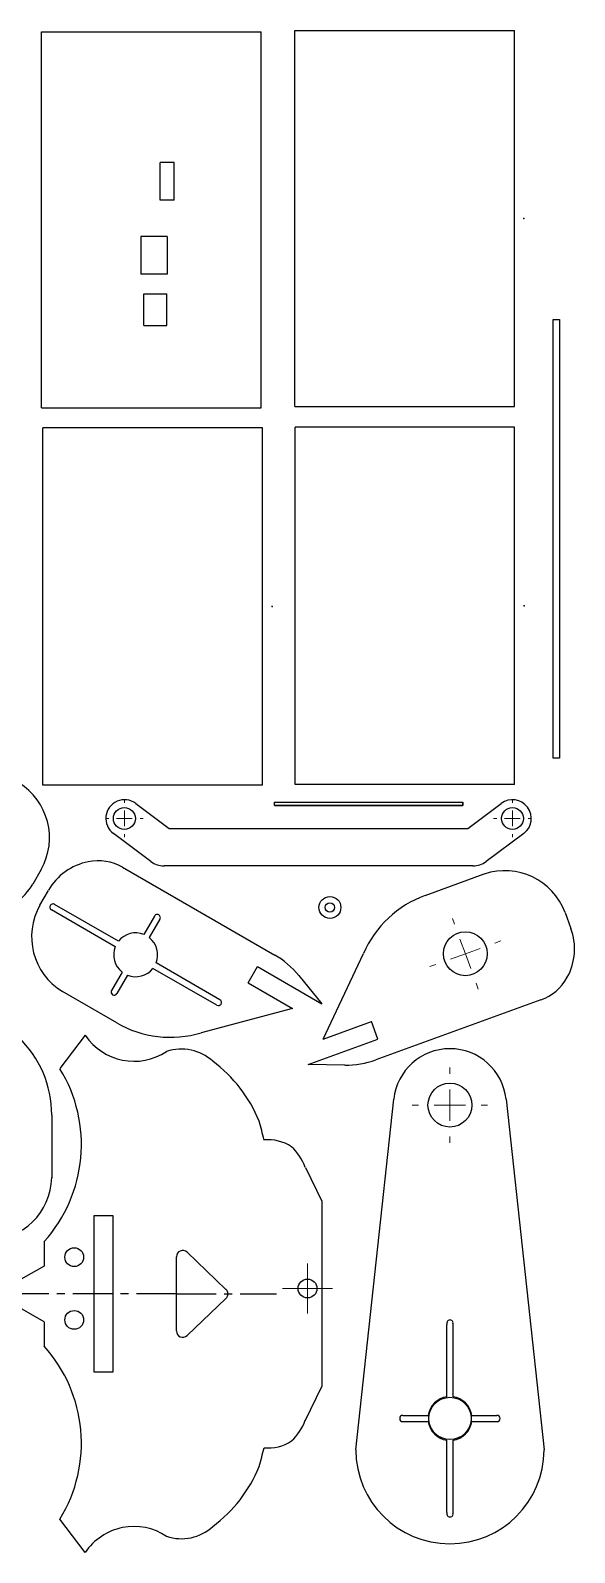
# Model space of a CAD drawing. Header units: millimetres. Extents: x 5 to 495, y 5 to 492.
# Drawn here: x 321.8 to 495.2, y 4.9 to 490.7 of the extents above; entities that cross this region are included whole.
import ezdxf

# ---------------------------------------------------------------- set-up
doc = ezdxf.new("R2010")
doc.units = ezdxf.units.MM
doc.header["$PDSIZE"] = -1
doc.linetypes.add('CENTERX2', pattern=[20.32, 12.7, -2.54, 2.54, -2.54])

# ---------------------------------------------------------------- blocks, each defined once
blk = doc.blocks.new('SW_CENTERMARKSYMBOL_32')
at = {"color": 0, "linetype": 'Continuous', "lineweight": 18}
for p, q in [((0, 5), (0, 6)), ((-5, 0), (-6, 0)), ((0, 0), (-2.5, 0)), ((0, 0), (0, 2.5)), ((0, 0), (0, -2.5)), ((0, 0), (2.5, 0)), ((5, 0), (6, 0)), ((0, -5), (0, -6))]:
    blk.add_line(p, q, dxfattribs=at)
blk = doc.blocks.new('SW_CENTERMARKSYMBOL_33')
at = {"color": 0, "linetype": 'Continuous', "lineweight": 18}
for p, q in [((0, 5), (0, 6)), ((-5, 0), (-6, 0)), ((0, 0), (-2.5, 0)), ((0, 0), (0, 2.5)), ((0, 0), (0, -2.5)), ((0, 0), (2.5, 0)), ((5, 0), (6, 0)), ((0, -5), (0, -6))]:
    blk.add_line(p, q, dxfattribs=at)
blk = doc.blocks.new('SW_CENTERMARKSYMBOL_39')
at = {"color": 0, "linetype": 'Continuous', "lineweight": 18}
for p, q in [((0, 5), (0, 8)), ((0, 0), (0, 5)), ((0, 0), (-5, 0)), ((0, 0), (5, 0)), ((0, 0), (0, -5)), ((5, 0), (8, 0)), ((-5, 0), (-8, 0)), ((0, -5), (0, -8))]:
    blk.add_line(p, q, dxfattribs=at)
blk = doc.blocks.new('SW_CENTERMARKSYMBOL_48')
at = {"color": 0, "linetype": 'Continuous', "lineweight": 18}
for p, q in [((-3.42, 9.4), (-4.1, 11.28)), ((0, 0), (-4.7, -1.71)), ((0, 0), (-1.71, 4.7)), ((0, 0), (4.7, 1.71)), ((0, 0), (1.71, -4.7)), ((9.4, 3.42), (11.28, 4.1)), ((-9.4, -3.42), (-11.28, -4.1)), ((3.42, -9.4), (4.1, -11.28))]:
    blk.add_line(p, q, dxfattribs=at)
blk = doc.blocks.new('SW_CENTERMARKSYMBOL_49')
at = {"color": 0, "linetype": 'Continuous', "lineweight": 18}
for p, q in [((0, 10), (0, 12)), ((0, 0), (0, 5)), ((0, 0), (-5, 0)), ((0, 0), (0, -5)), ((0, 0), (5, 0)), ((10, 0), (12, 0)), ((-10, 0), (-12, 0)), ((0, -10), (0, -12))]:
    blk.add_line(p, q, dxfattribs=at)

msp = doc.modelspace()

# ---------------------------------------------------------------- linework, layer by layer
at = {"color": 7, "linetype": 'Continuous', "lineweight": 25}
for p, q in [((406.07, 370.7), (406.07, 490.7)), ((406.07, 490.7), (476.07, 490.7)), ((476.07, 370.7), (476.07, 490.7)), ((325.35, 370.22), (325.35, 490.22)), ((325.35, 490.22), (395.35, 490.22)), ((395.35, 370.22), (395.35, 490.22)), ((363.1, 436.59), (363.1, 448.59)), ((367.6, 448.59), (363.1, 448.59)), ((367.6, 436.59), (367.6, 448.59)), ((367.6, 436.59), (363.1, 436.59)), ((365.35, 424.96), (356.95, 424.96)), ((356.95, 424.96), (356.95, 412.96)), ((365.35, 424.96), (365.35, 412.96)), ((365.35, 412.96), (356.95, 412.96)), ((357.92, 396.57), (357.92, 406.65)), ((357.92, 406.65), (365.29, 406.65)), ((365.29, 396.57), (365.29, 406.65)), ((488.42, 398.45), (490.42, 398.45)), ((488.42, 258.45), (488.42, 398.45)), ((490.42, 398.45), (490.42, 258.45)), ((357.92, 396.57), (365.29, 396.57)), ((325.35, 370.22), (395.35, 370.22)), ((406.07, 370.7), (476.07, 370.7)), ((325.8, 249.83), (325.8, 363.83)), ((395.8, 363.83), (325.8, 363.83)), ((395.8, 249.83), (395.8, 363.83)), ((406.13, 250.07), (406.13, 364.07)), ((476.13, 364.07), (406.13, 364.07)), ((476.13, 250.07), (476.13, 364.07)), ((490.42, 258.45), (488.42, 258.45)), ((395.8, 249.83), (325.8, 249.83)), ((476.13, 250.07), (406.13, 250.07)), ((355.4, 244.01), (366.06, 236.06)), ((399.59, 243.36), (399.59, 244.36)), ((399.59, 244.36), (459.59, 244.36)), ((459.59, 243.36), (399.59, 243.36)), ((459.59, 244.36), (459.59, 243.36)), ((461.19, 236.06), (471.85, 244.01)), ((360.21, 225.45), (348.23, 234.39)), ((366.06, 236.06), (461.19, 236.06)), ((479.02, 234.39), (467.04, 225.45)), ((351.16, 223.62), (399.66, 195.62)), ((462.85, 224.06), (364.4, 224.06)), ((325.22, 222.95), (322.52, 218.26)), ((447.66, 214.65), (466.45, 221.49)), ((324.81, 211.58), (327.51, 216.27)), ((348.85, 198.29), (328.49, 210.05)), ((349.85, 200.03), (329.49, 211.78)), ((492.22, 209.22), (494.07, 204.13)), ((361.34, 208.07), (357.95, 202.2)), ((363.07, 207.07), (359.68, 201.2)), ((415.12, 168.76), (427.94, 196.07)), ((351.02, 190.2), (347.63, 184.32)), ((381.21, 179.61), (360.85, 191.37)), ((382.21, 181.34), (361.85, 193.1)), ((391.16, 186.73), (394.16, 191.92)), ((394.16, 191.92), (414.63, 180.1)), ((352.75, 189.2), (349.36, 183.32)), ((391.16, 186.73), (405.36, 178.53)), ((407.31, 189.1), (414.63, 180.1)), ((349.3, 173.96), (331.98, 183.96)), ((484.5, 181.3), (431.88, 162.14)), ((405.36, 178.53), (376.2, 170.8)), ((339.24, 170.04), (331.21, 159.36)), ((415.12, 168.76), (430.53, 174.37)), ((432.58, 168.73), (430.53, 174.37)), ((410.37, 160.65), (432.58, 168.73)), ((421.97, 160.47), (410.37, 160.65)), ((425.51, 37.72), (437.61, 149.66)), ((473.41, 149.66), (485.51, 37.72)), ((328.61, 144.57), (328.61, 124.57)), ((409.42, 127.85), (414.64, 117.05)), ((414.64, 117.05), (414.64, 57.92)), ((342.11, 112.49), (348.11, 112.49)), ((342.11, 62.49), (342.11, 112.49)), ((348.11, 112.49), (348.11, 62.49)), ((326.15, 104.16), (326.15, 96.38)), ((368.33, 75.64), (368.33, 99.33)), ((371.71, 100.78), (384.11, 88.93)), ((326.15, 96.38), (315.39, 90.27)), ((326.15, 78.59), (315.39, 84.7)), ((384.11, 86.04), (371.71, 74.19)), ((326.15, 78.59), (326.15, 70.81)), ((454.51, 54.65), (454.51, 77.72)), ((456.51, 54.65), (456.51, 77.72)), ((348.11, 62.49), (342.11, 62.49)), ((409.42, 47.13), (414.64, 57.92)), ((440.51, 48.72), (448.58, 48.72)), ((462.44, 48.72), (470.51, 48.72)), ((440.51, 46.72), (448.58, 46.72)), ((462.44, 46.72), (470.51, 46.72)), ((454.51, 17.72), (454.51, 40.8)), ((456.51, 17.72), (456.51, 40.8)), ((339.24, 4.93), (331.21, 15.62))]:
    msp.add_line(p, q, dxfattribs=at)
at = {"color": 7, "linetype": 'Continuous'}
for p, q in [((479.07, 430.7), (478.91, 430.7)), ((479.07, 430.7), (479.07, 430.78)), ((398.8, 306.83), (398.64, 306.83)), ((398.8, 306.83), (398.8, 306.91)), ((479.13, 307.07), (478.97, 307.07)), ((479.13, 307.07), (479.13, 307.14)), ((399.59, 243.36), (399.59, 244.36)), ((399.59, 244.36), (459.59, 244.36)), ((399.59, 243.36), (459.59, 243.36)), ((459.59, 243.36), (459.59, 244.36))]:
    msp.add_line(p, q, dxfattribs=at)
at = {"color": 7, "linetype": 'CENTERX2'}
for q in [(276.2, 87.49), (400.26, 87.49)]:
    msp.add_line((368.33, 87.49), q, dxfattribs=at)
at = {"color": 7, "linetype": 'Continuous', "lineweight": 25}
for centre, radius in [((351.74, 239.2), 3.5), ((475.44, 239.2), 3.5), ((417.25, 210.81), 3.5), ((417.25, 210.81), 1.5), ((460.42, 196.04), 7), ((455.51, 147.72), 7), ((335.76, 99.19), 3), ((410.12, 89.19), 3), ((335.76, 79.18), 3)]:
    msp.add_circle(centre, radius, dxfattribs=at)
at = {"color": 7, "linetype": 'Continuous'}
for centre, radius in [((417.25, 210.81), 3.5), ((417.25, 210.81), 1.5), ((455.51, 47.72), 6.75)]:
    msp.add_circle(centre, radius, dxfattribs=at)
at = {"color": 7, "linetype": 'Continuous', "lineweight": 25}
for centre, radius, start, end in [((307.32, 233.05), 20.55, 330.5713, 58.5211), ((351.82, 239.2), 6, 53.268, 233.268), ((475.44, 239.2), 6, 306.732, 126.732), ((343.99, 206.76), 19.03, 101.4425, 150), ((343.33, 210.05), 15.67, 60, 101.4425), ((364.4, 231.06), 7, 233.268, 270), ((462.85, 231.06), 7, 270, 306.732), ((472.98, 202), 20.55, 20.5713, 108.5211), ((306.04, 227.78), 19.03, 281.4425, 330), ((459.37, 182.46), 34.25, 110, 156.5877), ((342.71, 201.49), 20.55, 150.5713, 238.5211), ((328.99, 210.92), 1, 60, 240), ((362.2, 207.57), 1, 330, 150), ((476.2, 197.63), 19.03, 331.4425, 20), ((355.35, 195.7), 7, 68.2132, 141.7868), ((355.35, 195.7), 7, 338.2132, 51.7868), ((355.35, 195.7), 7, 158.2132, 231.7868), ((385.79, 171.59), 27.75, 39.1374, 60), ((355.35, 195.7), 7, 248.2132, 321.7868), ((479.14, 196.02), 15.67, 290, 331.4425), ((348.49, 183.82), 1, 150, 330), ((381.71, 180.48), 1, 240, 60), ((354.81, 180.43), 18.71, 213.7249, 303.7249), ((366.42, 203.62), 34.25, 240, 286.5877), ((294.35, 144.57), 34.25, 0, 46.5877), ((369.89, 150.77), 14.86, 47.4806, 108.4012), ((455.51, 147.72), 18, 6.1718, 173.8282), ((352.77, 125.48), 45.29, 22.2361, 53.1522), ((422.39, 188.22), 27.75, 269.1374, 290), ((291.74, 135.15), 46.3, 318.0012, 31.5253), ((265.75, 105.99), 134.05, 13.197, 15.8579), ((397.58, 123.04), 13.62, 56.8074, 95.5643), ((392.77, 121.51), 17.81, 20.8482, 46.532), ((308.06, 125.11), 20.55, 270.5713, 358.5211), ((370.33, 99.33), 2, 46.3105, 180), ((382.73, 87.49), 2, 313.6895, 46.3105), ((455.51, 78.17), 1, 347.1745, 192.8255), ((455.51, 77.72), 1, 167.1745, 180), ((455.51, 77.72), 1, 0, 12.8255), ((370.33, 75.64), 2, 180, 313.6895), ((291.74, 39.83), 46.3, 328.4747, 41.9988), ((455.51, 47.72), 7, 98.2132, 171.7868), ((455.51, 47.72), 7, 8.2132, 81.7868), ((440.51, 47.72), 1, 90, 270), ((470.51, 47.72), 1, 270, 90), ((392.77, 53.47), 17.81, 313.468, 339.1518), ((455.51, 47.72), 7, 188.2132, 261.7868), ((455.51, 47.72), 7, 278.2132, 351.7868), ((397.58, 51.93), 13.62, 264.4357, 303.1926), ((265.75, 68.98), 134.05, 344.1421, 346.803), ((455.51, 37.72), 30, 180, 0), ((352.77, 49.49), 45.29, 306.8478, 337.7639), ((455.51, 17.72), 1, 180, 192.8255), ((455.51, 17.28), 1, 167.1745, 12.8255), ((455.51, 17.72), 1, 347.1745, 0), ((354.81, -5.46), 18.71, 56.2751, 146.2751), ((369.89, 24.21), 14.86, 251.5988, 312.5194)]:
    msp.add_arc(centre, radius, start, end, dxfattribs=at)
at = {"color": 7, "linetype": 'Continuous'}
for p in [(479.07, 430.7), (398.8, 306.83), (479.13, 307.07)]:
    msp.add_point(p, dxfattribs=at)

# ---------------------------------------------------------------- block references
at = {"color": 7, "linetype": 'Continuous', "lineweight": 18}
for name, p in [('SW_CENTERMARKSYMBOL_33', (351.74, 239.2)), ('SW_CENTERMARKSYMBOL_32', (475.44, 239.2)), ('SW_CENTERMARKSYMBOL_48', (460.42, 196.04)), ('SW_CENTERMARKSYMBOL_49', (455.51, 147.72)), ('SW_CENTERMARKSYMBOL_39', (410.12, 89.19))]:
    msp.add_blockref(name, p, dxfattribs=at)

doc.saveas('drawing.dxf')
